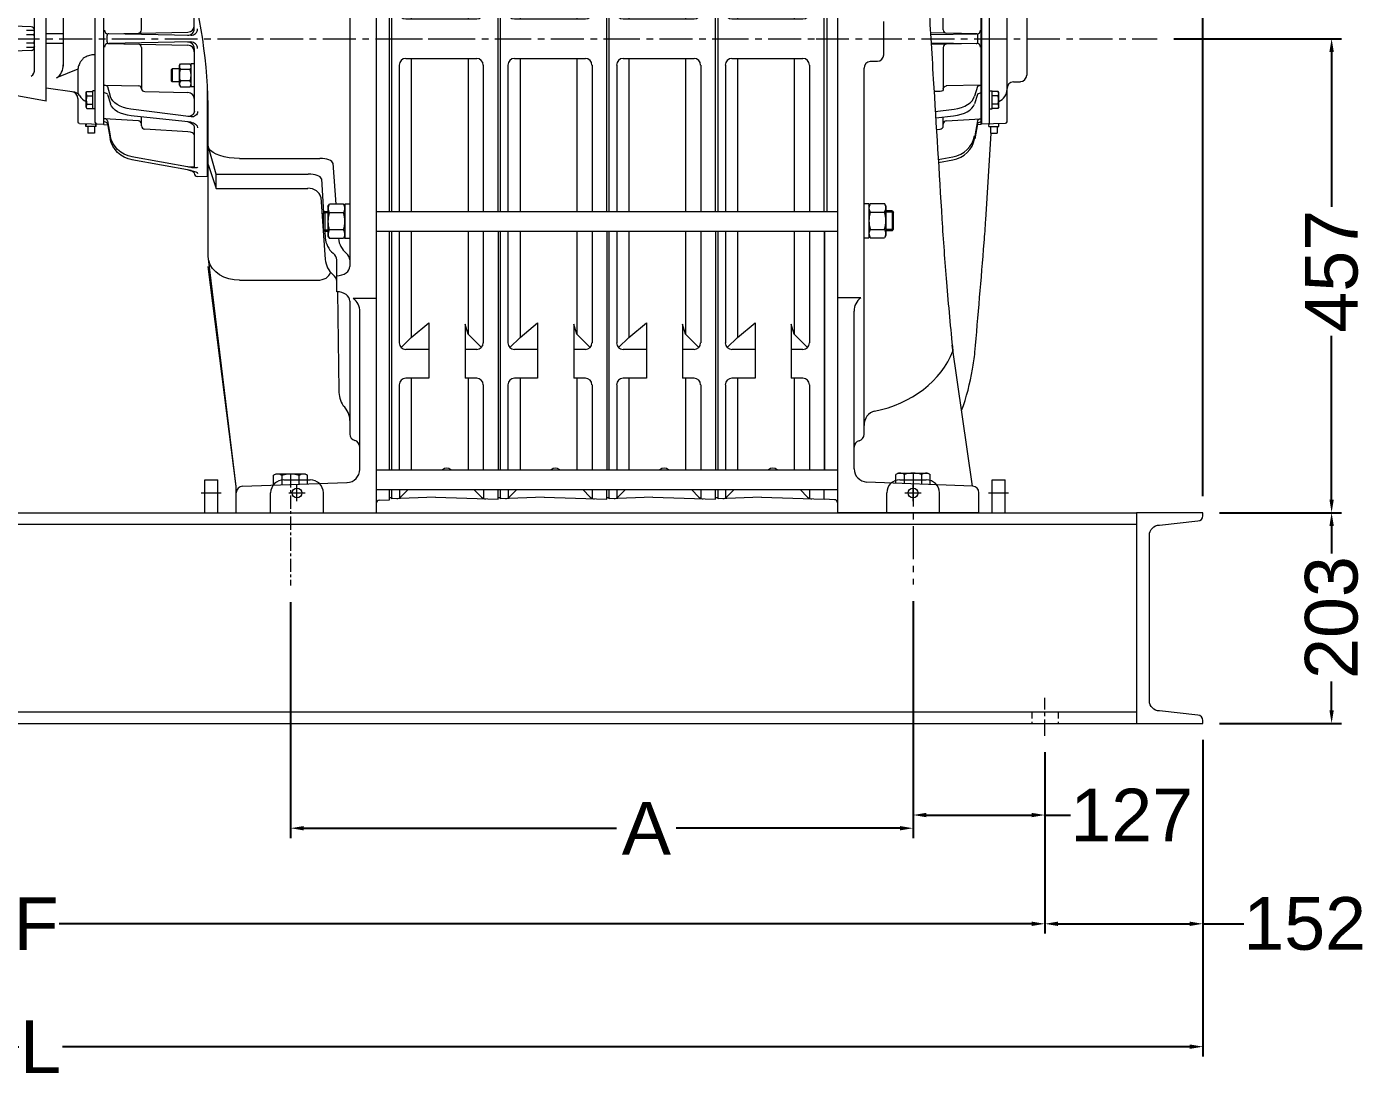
# Model space of a CAD drawing. Header units: millimetres. Extents: x -1229 to 6348, y -522 to 5252.
# Drawn here: x 1302 to 2593, y 589 to 1606 of the extents above; entities that cross this region are included whole.
import ezdxf

# ---------------------------------------------------------------- set-up
doc = ezdxf.new("R2010")
doc.units = ezdxf.units.MM
doc.header["$LTSCALE"] = 25.4
for name, pattern in [('CENTER', [2, 1.25, -0.25, 0.25, -0.25]), ('CENTERX2', [0.8, 0.5, -0.1, 0.1, -0.1]), ('HIDDEN', [0.375, 0.25, -0.125])]:
    doc.linetypes.add(name, pattern=pattern)
doc.layers.get('Defpoints').update_dxf_attribs({"lineweight": 5})
for name, color, linetype, lineweight in [('Center', 5, 'CENTER', 5), ('Centerline', 5, 'CENTERX2', 5), ('HID-HIDE', 6, 'HIDDEN', 5), ('Hidden', 3, 'HIDDEN', 5), ('OBJ', 7, 'Continuous', 5), ('TEXT', 104, 'Continuous', 5)]:
    doc.layers.add(name, color=color, linetype=linetype, lineweight=lineweight)
doc.styles.get("Standard").update_dxf_attribs({"font": 'arial.ttf'})
doc.dimstyles.new('STANDARD 2 PLCS$0', dxfattribs={"dimtxt": 25.4, "dimasz": 12.7, "dimexe": 9.525, "dimexo": 15.875, "dimgap": 5.08, "dimtad": 0, "dimzin": 4, "dimdsep": 46, "dimtxsty": 'Standard', "dimcen": 2.286, "dimaunit": 1, "dimadec": 0, "dimazin": 1, "dimtfac": 1, "dimtofl": 0, "dimtmove": 0, "dimatfit": 3, "dimfxl": 25.4, "dimtolj": 1, "dimtzin": 4, "dimarcsym": 0})

# ---------------------------------------------------------------- blocks, each defined once
blk = doc.blocks.new('mc8 p1 inlet side view')
at = {"color": 5, "linetype": 'CENTER', "lineweight": 5}
blk.add_line((-521.5, 0), (81, 0), dxfattribs=at)
at = {"lineweight": 5}
for p, q in [((-12.8, -166.7), (0, -166.7)), ((-12.8, -185.7), (0, -185.7)), ((-12.8, -415.8), (0, -415.8)), ((-12.8, -434.9), (0, -434.9)), ((-147.8, -457.2), (-12.8, -457.2))]:
    blk.add_line(p, q, dxfattribs=at)
at = {"layer": 'Centerline', "color": 5, "lineweight": 5}
blk.add_line((-95.4, -420.3), (-95.4, -527.5), dxfattribs=at)
at = {"layer": 'HID-HIDE', "lineweight": 5, "ltscale": 2}
for p, q in [((-292.3, -84.7), (-292.2, -81.9)), ((-283.1, -84.7), (-283.2, -82.2))]:
    blk.add_line(p, q, dxfattribs=at)
at = {"layer": 'HID-HIDE', "lineweight": 5}
for p, q in [((-63.4, -167.8), (-59.3, -167.8)), ((-63.4, -184.5), (-59.3, -184.5))]:
    blk.add_line(p, q, dxfattribs=at)
at = {"layer": 'OBJ', "lineweight": 5}
for p, q in [((-12.8, 448.4), (-12.8, -457.2)), ((-38.2, 219.6), (-38.2, -219.6)), ((0, -166.7), (0, 166.7)), ((-283.6, -80.7), (-283.6, 81.7)), ((-275.8, 82.6), (-275.8, -82.6)), ((-275.4, -82.8), (-275.4, 82.8)), ((-330.9, -60.2), (-330.9, 60.2)), ((-239, 8.6), (-239, 48.3)), ((-188.2, 9.6), (-188.2, 42.1)), ((-342.1, -30.3), (-342.1, 29.5)), ((-314.5, 25.2), (-314.5, -26.6)), ((-345.3, 11.3), (-362.8, 11.9)), ((-349.8, 8.2), (-342.8, 8.2)), ((-349.8, 4.1), (-342.8, 4.1)), ((-342.1, 7.1), (-342.8, 8.2)), ((-314.5, 4.8), (-330.9, 4.8)), ((-272.2, -3.2), (-272.2, 3.2)), ((-271.4, 4.8), (-194.4, 6.2)), ((-191.4, 3.2), (-270.6, 4.8)), ((-345.3, -11.3), (-362.8, -11.9)), ((-349.8, -4.1), (-342.8, -4.1)), ((-349.8, -8.2), (-342.8, -8.2)), ((-342.1, -7.1), (-342.8, -8.2)), ((-314.5, -4.8), (-330.9, -4.8)), ((-271.4, -4.8), (-194.4, -6.2)), ((-191.4, -3.2), (-270.6, -4.8)), ((-239, -8.6), (-239, -48.3)), ((-188.2, -9.6), (-188.2, -69.8)), ((-202.5, -25.8), (-201.6, -24.3)), ((-202.5, -44.8), (-202.5, -25.8)), ((-201.6, -24.3), (-192.2, -24.3)), ((-191.3, -25.8), (-192.2, -24.3)), ((-188.2, -24.2), (-191.3, -24.2)), ((-191.3, -46.4), (-191.3, -24.2)), ((-300.4, -29.4), (-320.9, -37.9)), ((-300.4, -29.4), (-300.4, -53)), ((-209.4, -29), (-210.4, -30)), ((-210.4, -30), (-210.4, -40.7)), ((-209.4, -29), (-209.4, -41.7)), ((-202.5, -29), (-209.4, -29)), ((-192.2, -29.8), (-201.6, -29.8)), ((-303.5, -51.7), (-330.9, -47.8)), ((-292.4, -51.9), (-291.7, -50.8)), ((-291.7, -50.8), (-286, -50.8)), ((-283.6, -50.4), (-286, -50.4)), ((-286, -67.8), (-286, -50.4)), ((-274.8, -44.8), (-242, -45.6)), ((-271.9, -46.1), (-269.2, -55.5)), ((-235.9, -50.9), (-194.4, -52)), ((-210.4, -40.7), (-209.4, -41.7)), ((-202.5, -41.7), (-209.4, -41.7)), ((-202.5, -44.8), (-201.6, -46.3)), ((-192.2, -40.8), (-201.6, -40.8)), ((-201.6, -46.3), (-192.2, -46.3)), ((-191.3, -44.8), (-192.2, -46.3)), ((-188.2, -46.4), (-191.3, -46.4)), ((-175.5, -133.2), (-175.5, -46.3)), ((-330.9, -60.2), (-360.7, -54.9)), ((-300.4, -57.6), (-300.4, -80.1)), ((-292.4, -66.2), (-292.4, -51.9)), ((-291.7, -55), (-286, -55)), ((-291.7, -63.2), (-286, -63.2)), ((-271.9, -53.7), (-269, -63)), ((-292.4, -66.2), (-291.7, -67.3)), ((-291.7, -67.3), (-286, -67.3)), ((-283.6, -67.8), (-286, -67.8)), ((-242, -79.2), (-274.8, -77.2)), ((-191.3, -75.4), (-249.3, -67.9)), ((-191.3, -80.6), (-248.9, -74.3)), ((-239, -84), (-239, -75.4)), ((-174.8, -209.7), (-174.8, -72.9)), ((-298.9, -81.7), (-275.8, -82.5)), ((-292.8, -84.7), (-292.7, -81.9)), ((-282.6, -84.7), (-292.8, -84.7)), ((-290.9, -84.7), (-290.9, -91.1)), ((-284.5, -84.7), (-284.5, -91.1)), ((-282.6, -84.7), (-282.7, -82.2)), ((-275.8, -82.6), (-275.4, -82.6)), ((-275.4, -82.8), (-271.7, -83)), ((-271.9, -79.2), (-269.2, -93.6)), ((-271.9, -82.2), (-269.2, -96.5)), ((-194.4, -89.8), (-235.9, -87.3)), ((-188.2, -85.5), (-188.2, -123.5)), ((-284.5, -91.1), (-290.9, -91.1)), ((-167.2, -130.6), (-174.8, -103.2)), ((-191.3, -124.3), (-248.4, -113.9)), ((-144.5, -115.6), (-67.1, -115.6)), ((-191.3, -127.2), (-248.4, -116.8)), ((-174.8, -121.4), (-167.2, -144.4)), ((-54.5, -120.2), (-51.6, -159.7)), ((-188.2, -129.4), (-188.2, -129.6)), ((-175.5, -133.2), (-185, -132.9)), ((-174.8, -133.3), (-175.5, -133.3)), ((-167.2, -130.6), (-78.3, -130.6)), ((-167.2, -144.4), (-167.2, -130.6)), ((-65.6, -135.3), (-63.5, -168)), ((-167.2, -144.4), (-78.6, -144.4)), ((-66.2, -152.8), (-61.9, -212.9)), ((-62.2, -166.7), (-63.7, -168.2)), ((-62.2, -166.7), (-62.2, -185.7)), ((-62.2, -166.7), (-59.3, -166.7)), ((-59.3, -161.9), (-58, -159.7)), ((-59.3, -161.9), (-59.3, -190.5)), ((-44.3, -159.7), (-58, -159.7)), ((-43.1, -161.9), (-44.3, -159.7)), ((-43.1, -159.7), (-43.1, -192.7)), ((-38.2, -159.7), (-43.1, -159.7)), ((-63.7, -184.2), (-63.7, -168.2)), ((-44.3, -167.9), (-58, -167.9)), ((-62.2, -185.7), (-63.7, -184.2)), ((-62.4, -185.5), (-62, -192)), ((-62.2, -185.7), (-59.3, -185.7)), ((-59.3, -190.5), (-58, -192.7)), ((-44.3, -184.4), (-58, -184.4)), ((-44.3, -192.7), (-58, -192.7)), ((-43.1, -190.5), (-44.3, -192.7)), ((-38.2, -192.7), (-43.1, -192.7)), ((0, -415.8), (0, -185.7)), ((-147.8, -431.8), (-174.8, -209.7)), ((-50.9, -244.1), (-50.9, -213.4)), ((-147.8, -431.8), (-174.8, -219.7)), ((-144.5, -233), (-69.3, -233)), ((-50.1, -244.2), (-48.9, -339.4)), ((-38.2, -253.1), (-38.2, -381.3)), ((-12.8, -250.6), (-35, -250.6)), ((-28.7, -415.4), (-28.7, -263.3)), ((-109.7, -419.9), (-111.9, -421.1)), ((-111.9, -430.5), (-111.9, -421.1)), ((-81.1, -419.9), (-109.7, -419.9)), ((-103.6, -430.3), (-103.6, -421.1)), ((-87.1, -429.7), (-87.1, -421.1)), ((-81.1, -419.9), (-78.9, -421.1)), ((-78.9, -429.4), (-78.9, -421.1)), ((-147.8, -457.2), (-147.8, -431.8)), ((-141.6, -431.6), (-41, -428.1)), ((0, -444.7), (0, -434.9)), ((-9.8, -445), (0, -444.7))]:
    blk.add_line(p, q, dxfattribs=at)
blk.add_lwpolyline([(-283.6, -15.4, 0.03046), (-286.9, -15.7, 0.042877), (-289.2, -16.2, 0.020364), (-293.4, -17.8, 0.058269), (-294.8, -18.6, 0.056736), (-295.5, -19.3, 0.016687), (-297.6, -21.9, 0.071281), (-299.3, -25.1, 0.057399), (-300.4, -29.4)], format="xyb", dxfattribs=at)
for centre, radius, start, end in [((-674.9, -72.9), 500.1, 0, 16.6658), ((-345.4, 8), 3.3, 0, 88), ((-345.8, 6.2), 3.65, 325.6158, 25.6158), ((-355.8, 0), 13.6, 342.412, 17.588), ((-271.5, 8.1), 3.3, 180, 271.0817), ((-270.6, 3.2), 1.6, 88.9023, 180), ((-242.3, 8.6), 3.3, 274.0305, 0), ((-194.5, 9.6), 6.35, 268.9183, 0), ((-194.5, 12.6), 6.35, 271.0817, 0), ((-191.3, 9.6), 6.35, 268.9022, 0), ((-194.5, 12.6), 6.35, 300, 0), ((-345.4, -8), 3.3, 272, 0), ((-345.8, -6.2), 3.65, 334.3842, 34.3842), ((-271.5, -8.1), 3.3, 88.9183, 180), ((-270.6, -3.2), 1.6, 180, 271.0978), ((-242.3, -8.6), 3.3, 0, 85.9695), ((-194.5, -9.6), 6.35, 0, 91.0817), ((-194.5, -12.6), 6.35, 0, 88.9183), ((-191.3, -9.6), 6.35, 0, 91.0978), ((-194.5, -12.6), 6.35, 0, 60), ((-329, -25.9), 14.5, 304.075, 2.7949), ((-197.6, -27.1), 4.87, 154.3842, 214.3842), ((-196.2, -27.1), 4.87, 325.6158, 25.6158), ((-349.6, -29.9), 7.53, 304.075, 2.7949), ((-184.3, -35.3), 18.2, 162.412, 197.588), ((-209.5, -35.3), 18.2, 342.412, 17.588), ((-306.8, -57.6), 6.35, 0, 82), ((-288.7, -52.9), 3.65, 154.3842, 214.3842), ((-197.6, -43.6), 4.87, 145.6158, 205.6158), ((-196.2, -43.6), 4.87, 334.3842, 34.3842), ((-304.3, -58), 6.35, 29.1572, 82), ((-287.7, -48.7), 12.7, 209.1572, 248.4077), ((-278.7, -59.1), 13.6, 162.412, 197.588), ((-288.7, -65.3), 3.65, 145.6158, 205.6158), ((-298.9, -80.1), 1.52, 180, 268), ((-282.1, -80.7), 1.52, 180, 268), ((-242.3, -82.4), 3.3, 0, 85.9695), ((-235.7, -84), 3.3, 180, 265.9695), ((-184.9, -129.6), 3.3, 180, 268), ((-52, -163.8), 7.3, 154.3842, 214.3842), ((-50.4, -163.8), 7.3, 325.6158, 25.6158), ((-32, -176.2), 27.3, 162.412, 197.588), ((-70.4, -176.2), 27.3, 342.412, 17.588), ((-40.5, -190.6), 21.5, 183.7157, 229.8145), ((-52, -188.6), 7.3, 145.6158, 205.6158), ((-27.8, -190.6), 21.5, 185.6217, 229.8145), ((-50.4, -188.6), 7.3, 334.3842, 34.3842), ((-40.5, -211.3), 21.5, 184.08, 229.4755), ((-43.2, -262.6), 14.5, 357.2039, 55.9233), ((-31.9, -381.3), 6.35, 180, 255.5268), ((-35.1, -393.6), 6.35, 359.9976, 75.5268), ((-107.8, -427.2), 7.3, 55.6158, 115.6158), ((-95.4, -447.2), 27.3, 72.412, 107.588), ((-83, -427.2), 7.3, 64.3842, 124.3842), ((-41.4, -415.4), 12.7, 272, 0), ((-141.4, -437.9), 6.35, 92, 180), ((-9.7, -448.2), 3.17, 92, 180)]:
    blk.add_arc(centre, radius, start, end, dxfattribs=at)
for centre, major_axis, ratio, start_param, end_param in [((-275, -45.6), (-3.1, 0.64), 0.268221, 3.33084, 4.720795), ((-242, -48.3), (3.07, 0), 0.864511, 0, 1.570796), ((-235.9, -48.3), (3.07, 0), 0.864511, 3.141593, 4.712389), ((-275, -53.2), (-3.11, 0.64), 0.264455, 3.350837, 4.720234), ((-194.5, -57.5), (-6.35, 0.16), 0.862791, 3.141593, 4.712389), ((-274.9, -79.4), (-3.05, 0.37), 0.725268, 3.38198, 4.768314), ((-274.9, -82.4), (-3.06, 0.37), 0.722533, 3.387375, 4.767172), ((-194.5, -92.3), (-6.35, 0.38), 0.405573, 3.141593, 4.712389), ((-67.1, -120.7), (-12.7, 0), 0.404436, 3.230092, 4.712389), ((-78.3, -135.7), (-12.7, 0), 0.404436, 3.230092, 4.712389), ((-78.6, -154.6), (12.6, 0), 0.815211, 0.178165, 1.570796), ((-76.3, -213.4), (-25.4, 0), 0.4995, 3.141593, 3.669266), ((-63.6, -213.4), (-25.4, 0), 0.4995, 3.141593, 3.669266), ((-69.3, -223.7), (12.7, 0), 0.732051, 4.712389, 6.09846), ((-76.3, -234.1), (25.4, 0), 0.4995, 0, 0.535196), ((-50.9, -219.6), (-12.7, 0), 0.707107, 1.570796, 3.141593), ((-50.9, -253.1), (12.7, 0), 0.707107, 0, 1.570796), ((-7.7, -340.4), (-41.1, 1.6), 0.781235, 0.016735, 0.486776), ((-63.6, -368.3), (25.4, 0), 0.846, 0, 0.726435)]:
    blk.add_ellipse(centre, major_axis=major_axis, ratio=ratio, start_param=start_param, end_param=end_param, dxfattribs=at)
at = {"layer": 'OBJ', "lineweight": 5, "extrusion": (0, 0, -1)}
for centre, major_axis, ratio, start_param, end_param in [((-244, -52.9), (-25.5, 0), 0.602662, -1.360946, -0.171812), ((-244, -60.7), (-25.3, 0), 0.549809, -1.375776, -0.170203), ((-193.8, -69.6), (-5.63, 0.72), 0.947603, 3.038184, 4.712389), ((-190.6, -70.1), (-5.63, 0.72), 0.947603, 3.038184, 4.712389), ((-195.1, -85.2), (-6.87, 0.75), 0.726675, 1.570796, 3.047877), ((-191.9, -85.6), (-6.87, 0.75), 0.726675, 1.570796, 3.047877), ((-244, -90.4), (-25.1, 4.7), 0.935161, 4.699785, 5.951591), ((-244, -93.3), (-25.1, 4.7), 0.935161, 4.699785, 5.951591), ((-144.5, -103.2), (30.3, 0), 0.406728, 1.570796, 2.918345), ((-194.3, -122.4), (-6.11, 1.11), 0.208345, 3.115076, 4.712389), ((-194.8, -128.3), (-6.64, 1.21), 0.248198, 1.570796, 3.099328), ((-191.1, -123), (-6.11, 1.11), 0.208345, 3.115076, 4.712389), ((-191.6, -128.8), (-6.64, 1.21), 0.248198, 1.570796, 3.099328), ((-144.5, -209.7), (30.3, 0), 0.769902, 1.570796, 2.955074)]:
    blk.add_ellipse(centre, major_axis=major_axis, ratio=ratio, start_param=start_param, end_param=end_param, dxfattribs=at)
blk = doc.blocks.new('mc8 intermediate side view')
at = {"lineweight": 5}
for p, q in [((0, 434.9), (106.9, 434.9)), ((0, 415.8), (106.9, 415.8)), ((0, 185.7), (106.9, 185.7)), ((0, 166.7), (106.9, 166.7)), ((0, -166.7), (106.9, -166.7)), ((0, -185.7), (106.9, -185.7)), ((0, -415.8), (106.9, -415.8)), ((0, -434.9), (106.9, -434.9))]:
    blk.add_line(p, q, dxfattribs=at)
at = {"color": 5, "linetype": 'CENTER', "lineweight": 5}
blk.add_line((0, 0), (117.7, 0), dxfattribs=at)
at = {"layer": 'OBJ', "lineweight": 5}
for p, q in [((44.3, 442.2), (2.3, 443.7)), ((2.3, 434.9), (2.3, 443.7)), ((9.5, 434.9), (9.5, 442.9)), ((18, 434.9), (11.1, 441.7)), ((44.3, 442.2), (104.6, 444.3)), ((81.4, 434.9), (88.6, 442.1)), ((90.5, 434.9), (90.5, 443.3)), ((104.6, 444.3), (104.6, 434.9)), ((2.3, 185.7), (2.3, 415.8)), ((9.4, 415.8), (9.4, 333.8)), ((21, 415.8), (21, 327.5)), ((75.8, 327.5), (75.8, 415.8)), ((90.4, 333.8), (90.4, 415.8)), ((104.6, 185.7), (104.6, 415.8)), ((38, 327.5), (15.7, 327.5)), ((38, 274), (38, 327.5)), ((72.9, 275.3), (72.9, 327.5)), ((84, 327.5), (72.9, 327.5)), ((11.2, 297.8), (21, 288.1)), ((38, 299.7), (15.7, 299.7)), ((84, 299.7), (72.9, 299.7)), ((88.5, 297.8), (75.8, 285.1)), ((9.4, 293.3), (9.4, 185.7)), ((21, 288.1), (21, 185.7)), ((21, 288.1), (38, 274)), ((75.8, 285.1), (72.9, 275.3)), ((75.8, 285.1), (75.8, 185.7)), ((90.4, 293.3), (90.4, 185.7)), ((2.3, -166.7), (2.3, 166.7)), ((9.4, 166.7), (9.4, 25.4)), ((21, 166.7), (21, 19.1)), ((75.8, 166.7), (75.8, 19.1)), ((90.4, 166.7), (90.4, 25.4)), ((104.6, -166.7), (104.6, 166.7)), ((15.7, 19.1), (84, 19.1)), ((9.4, -25.4), (9.4, -166.7)), ((15.7, -19), (84, -19)), ((21, -19), (21, -166.7)), ((75.8, -19), (75.8, -166.7)), ((90.4, -25.4), (90.4, -166.7)), ((2.3, -415.8), (2.3, -185.7)), ((9.4, -185.7), (9.4, -293.3)), ((21, -185.7), (21, -288.1)), ((75.8, -185.7), (75.8, -285.1)), ((90.4, -185.7), (90.4, -293.3)), ((104.6, -185.7), (104.6, -415.8)), ((21, -288.1), (38, -274)), ((38, -274), (38, -327.5)), ((72.9, -275.3), (72.9, -327.5)), ((75.8, -285.1), (72.9, -275.3)), ((11.2, -297.8), (21, -288.1)), ((88.5, -297.8), (75.8, -285.1)), ((38, -299.7), (15.7, -299.7)), ((84, -299.7), (72.9, -299.7)), ((9.4, -333.8), (9.4, -415.8)), ((38, -327.5), (15.7, -327.5)), ((21, -327.5), (21, -415.8)), ((84, -327.5), (72.9, -327.5)), ((75.8, -327.5), (75.8, -415.8)), ((90.4, -333.8), (90.4, -415.8)), ((2.3, -443.7), (2.3, -434.9)), ((9.5, -434.9), (9.5, -442.9)), ((18, -434.9), (11.1, -441.7)), ((81.4, -434.9), (88.6, -442.1)), ((90.5, -434.9), (90.5, -443.3)), ((104.6, -444.3), (104.6, -434.9)), ((44.3, -442.2), (2.3, -443.7)), ((44.3, -442.2), (104.6, -444.3))]:
    blk.add_line(p, q, dxfattribs=at)
for centre, start, end in [((93.1, 437.6), 92, 135), ((55.1, 420.6), 229.2279, 310.7721), ((15.7, 333.8), 180, 270), ((84, 333.8), 270, 0), ((15.7, 293.3), 90, 180), ((84, 293.3), 0, 90), ((15.7, 25.4), 180, 270), ((84, 25.4), 270, 0), ((15.7, -25.4), 90, 180), ((84, -25.4), 0, 90), ((15.7, -293.3), 180, 270), ((84, -293.3), 270, 0), ((15.7, -333.8), 90, 180), ((84, -333.8), 0, 90), ((55.1, -420.6), 49.2279, 130.7721), ((6.7, -437.2), 272, 315), ((93.1, -437.6), 225, 268)]:
    blk.add_arc(centre, 6.35, start, end, dxfattribs=at)
blk.add_ellipse((1.1, 442.2), major_axis=(-1.14, 0), ratio=0.666667, start_param=3.141593, end_param=6.283185, dxfattribs=at)
at = {"layer": 'OBJ', "lineweight": 5, "extrusion": (0, 0, -1)}
blk.add_ellipse((1.1, -442.2), major_axis=(-1.14, 0), ratio=0.666667, start_param=3.141593, end_param=6.283185, dxfattribs=at)
blk = doc.blocks.new('mc8 p1 disch side view')
at = {"color": 5, "linetype": 'CENTER', "lineweight": 5}
for p, q in [((-10.4, 0), (318.5, 0)), ((83.1, -419.4), (83.1, -526.6))]:
    blk.add_line(p, q, dxfattribs=at)
at = {"lineweight": 5}
for p, q in [((-0.2, -166.7), (10.4, -166.7)), ((-0.2, -185.7), (10.4, -185.7)), ((-0.2, -415.8), (10.4, -415.8)), ((-0.2, -434.9), (10.4, -434.9)), ((146.6, -457.2), (10.4, -457.2))]:
    blk.add_line(p, q, dxfattribs=at)
at = {"layer": 'HID-HIDE', "lineweight": 5}
for p, q in [((64.1, -167.3), (56.9, -167.3)), ((64.1, -184), (56.9, -184))]:
    blk.add_line(p, q, dxfattribs=at)
at = {"layer": 'OBJ', "lineweight": 5}
for p, q in [((10.4, 444.3), (10.4, -457.2)), ((0, 166.7), (0, -166.7)), ((148.7, -82.8), (148.7, 82.8)), ((149, 82.6), (149, -82.5)), ((156.9, -80.7), (156.9, 81.7)), ((112.2, 8.6), (112.2, 48.3)), ((173.7, -80.1), (173.7, 48.7)), ((192.7, 35.1), (192.7, -35.1)), ((54.9, -15.5), (54.9, 16.6)), ((144.7, 4.8), (99.9, 5.6)), ((100, 3.9), (143.9, 4.8)), ((145.5, -3.2), (145.5, 3.2)), ((100.4, -3.9), (143.9, -4.8)), ((144.7, -4.8), (100.5, -5.6)), ((112.2, -8.6), (112.2, -48.3)), ((48.7, -21.9), (41.9, -22.1)), ((35.8, -28.5), (35.8, -381.6)), ((109.2, -50.9), (103.3, -51.1)), ((148.1, -44.8), (115.1, -45.6)), ((145.2, -46.1), (142.4, -55.5)), ((156.9, -50.4), (159.3, -50.4)), ((159.3, -67.8), (159.3, -50.4)), ((165, -50.8), (159.3, -50.8)), ((165.7, -51.9), (165, -50.8)), ((179.8, -41.7), (186.6, -41.5)), ((145.2, -53.7), (142.2, -63)), ((165, -55), (159.3, -55)), ((165, -63.2), (159.3, -63.2)), ((165.7, -66.2), (165.7, -51.9)), ((104.5, -70.3), (122.6, -67.9)), ((104.9, -76.2), (122.2, -74.3)), ((112.2, -84), (112.2, -75.4)), ((115.3, -79.2), (148.1, -77.2)), ((156.9, -67.8), (159.3, -67.8)), ((165, -67.3), (159.3, -67.3)), ((165.7, -66.2), (165, -67.3)), ((105.6, -87.5), (109.2, -87.3)), ((145.2, -79.2), (142.5, -93.6)), ((145.2, -82.2), (142.5, -96.5)), ((148.7, -82.8), (145, -83)), ((149, -82.5), (148.7, -82.5)), ((172.2, -81.7), (149, -82.5)), ((156.2, -84.7), (156.3, -82.2)), ((156.2, -84.7), (165.7, -84.7)), ((157.8, -84.7), (157.8, -91.1)), ((164.2, -84.7), (164.2, -91.1)), ((164.4, -84.7), (164.6, -84.8)), ((165.7, -84.7), (165.7, -81.9)), ((157.8, -91.1), (164.2, -91.1)), ((107.3, -116.5), (121.4, -113.9)), ((107.5, -119.4), (121.4, -116.9)), ((35.8, -159.1), (40.6, -159.1)), ((40.6, -161.3), (41.9, -159.1)), ((40.6, -159.1), (40.6, -192.1)), ((41.9, -159.1), (55.6, -159.1)), ((41.9, -167.4), (55.6, -167.4)), ((56.9, -161.3), (55.6, -159.1)), ((56.9, -161.3), (56.9, -189.9)), ((62.9, -166.1), (56.9, -166.1)), ((62.9, -166.1), (64.4, -167.6)), ((62.9, -166.1), (62.9, -185.2)), ((64.4, -183.6), (64.4, -167.6)), ((-2.4, -185.7), (-2.4, -415.8)), ((35.8, -192.1), (40.6, -192.1)), ((40.6, -189.9), (41.9, -192.1)), ((41.9, -183.9), (55.6, -183.9)), ((41.9, -192.1), (55.6, -192.1)), ((56.9, -189.9), (55.6, -192.1)), ((62.9, -185.2), (56.9, -185.2)), ((62.9, -185.2), (64.4, -183.6)), ((32.6, -250.1), (10.4, -250.1)), ((26.3, -414.9), (26.3, -262.8)), ((140.5, -431.6), (120.8, -295.6)), ((68.8, -419), (66.6, -420.3)), ((66.6, -428.5), (66.6, -420.3)), ((68.8, -419), (97.4, -419)), ((74.9, -428.8), (74.9, -420.3)), ((91.4, -429.4), (91.4, -420.3)), ((97.4, -419), (99.6, -420.3)), ((99.6, -429.7), (99.6, -420.3)), ((140.5, -431.6), (38.5, -427.6)), ((146.6, -457.2), (146.6, -437.9)), ((7.3, -444.7), (-2.4, -444.3))]:
    blk.add_line(p, q, dxfattribs=at)
for points in [[(89.2, 184.1, -0.001333), (89.7, 175.1, -0.000057), (98.1, 34.8, 0.000233), (100.2, 0.5, 0.000175), (102.6, -39, 0.000051), (110.9, -174.1, 0.005285), (115.3, -235, 0.004801), (121.4, -301.4, 0.046519)], [(129.9, -358.6, 0.046591), (140.4, -318.8, 0.025876), (142.7, -302.5, 0.001144), (151.7, -196.6, 0.005517), (153.2, -174.6), (158.3, -91.1)]]:
    blk.add_lwpolyline(points, format="xyb", dxfattribs=at)
for centre, radius, start, end in [((115.5, 8.6), 3.3, 180, 265.9695), ((143.9, 3.2), 1.6, 0, 91.0977), ((144.8, 8.1), 3.3, 268.9183, 0), ((115.5, -8.6), 3.3, 94.0305, 180), ((143.9, -3.2), 1.6, 268.9022, 0), ((144.8, -8.1), 3.3, 0, 91.0817), ((42.2, -28.5), 6.35, 92, 180), ((48.5, -15.5), 6.35, 272, 0), ((186.4, -35.1), 6.35, 272, 0), ((162, -52.9), 3.65, 325.6158, 25.6158), ((161, -48.7), 12.7, 291.5923, 0), ((180, -48.1), 6.35, 92, 180), ((152, -59.1), 13.6, 342.412, 17.588), ((162, -65.3), 3.65, 334.3842, 34.3842), ((108.9, -84), 3.3, 274.0305, 0), ((115.5, -82.4), 3.3, 94.0305, 180), ((155.4, -80.7), 1.52, 272, 0), ((172.2, -80.1), 1.52, 272, 0), ((47.9, -163.3), 7.3, 154.3842, 214.3842), ((67.9, -175.6), 27.3, 162.412, 197.588), ((49.6, -163.3), 7.3, 325.6158, 25.6158), ((29.6, -175.6), 27.3, 342.412, 17.588), ((47.9, -188), 7.3, 145.6158, 205.6158), ((49.6, -188), 7.3, 334.3842, 34.3842), ((40.8, -262.1), 14.5, 124.0733, 182.7937), ((29.5, -381.6), 6.35, 284.4817, 0), ((32.6, -393.9), 6.35, 104.4817, 179.9976), ((39, -414.9), 12.7, 180, 268), ((70.8, -426.3), 7.3, 55.6158, 115.6158), ((83.1, -446.3), 27.3, 72.412, 107.588), ((95.5, -426.3), 7.3, 64.3842, 124.3842), ((140.3, -437.9), 6.35, 0, 88), ((7.2, -447.8), 3.17, 0, 88), ((7.2, -447.8), 3.17, 0, 40.5358)]:
    blk.add_arc(centre, radius, start, end, dxfattribs=at)
at = {"layer": 'OBJ', "lineweight": 5, "extrusion": (0, 0, -1)}
for centre, major_axis, ratio, start_param, end_param in [((109.2, -48.3), (-3.07, 0), 0.864511, 3.141593, 4.712389), ((115.3, -48.3), (-3.07, 0), 0.864511, 0, 1.570796), ((148.2, -45.6), (3.1, 0.64), 0.268221, 3.33084, 4.720795), ((148.2, -53.2), (3.11, 0.64), 0.264455, 3.350837, 4.720234), ((148.2, -79.4), (3.05, 0.37), 0.725268, 3.38198, 4.768314), ((148.2, -82.4), (3.06, 0.37), 0.722533, 3.387375, 4.767172)]:
    blk.add_ellipse(centre, major_axis=major_axis, ratio=ratio, start_param=start_param, end_param=end_param, dxfattribs=at)
at = {"layer": 'OBJ', "lineweight": 5}
for centre, major_axis, ratio, start_param, end_param in [((117.3, -60.7), (25.3, 0), 0.549809, -1.375776, -0.170203), ((117.3, -52.9), (-25.5, 0), 0.602662, 1.780646, 2.96978), ((117.3, -90.4), (25.1, 4.7), 0.935161, 4.699785, 5.951591), ((117.3, -93.3), (25.1, 4.7), 0.935161, 4.699785, 5.951591), ((32.6, -286.1), (91.7, 20.1), 0.791898, 4.685207, 5.808707), ((48.5, -373.2), (0, 14.3), 0.886835, 0.196529, 1.570796)]:
    blk.add_ellipse(centre, major_axis=major_axis, ratio=ratio, start_param=start_param, end_param=end_param, dxfattribs=at)
blk = doc.blocks.new('*D74')
at = {"layer": 'Defpoints', "color": 0, "transparency": 16777216}
for p in [(404, 922.5), (2283.6, 922.5), (2283.6, 741.2)]:
    blk.add_point(p, dxfattribs=at)
at = {"layer": 'TEXT', "color": 0, "lineweight": -2, "transparency": 16777216}
for p, q in [((404, 906.6), (404, 731.7)), ((2283.6, 906.6), (2283.6, 731.7)), ((416.7, 741.2), (1289.1, 741.2)), ((2270.9, 741.2), (1333.5, 741.2))]:
    blk.add_line(p, q, dxfattribs=at)
at = {"layer": 'TEXT', "color": 0, "transparency": 16777216}
for points in [[(416.7, 743.3), (416.7, 739.1), (404, 741.2)], [(2270.9, 743.3), (2270.9, 739.1), (2283.6, 741.2)]]:
    blk.add_solid(points, dxfattribs=at)
at = {"layer": 'TEXT', "color": 0, "lineweight": 5, "transparency": 16777216, "insert": (1311.3, 741.2), "char_height": 50.8, "attachment_point": 5}
blk.add_mtext('\\A1;F', dxfattribs=at)
blk = doc.blocks.new('*D75')
at = {"layer": 'Defpoints', "color": 0, "transparency": 16777216}
for p in [(251.6, 934.5), (2436, 934.5), (2436, 622.7)]:
    blk.add_point(p, dxfattribs=at)
at = {"layer": 'TEXT', "color": 0, "lineweight": -2, "transparency": 16777216}
for p, q in [((251.6, 918.6), (251.6, 613.2)), ((2436, 918.6), (2436, 613.2)), ((264.3, 622.7), (1294.7, 622.7)), ((2423.3, 622.7), (1336.6, 622.7))]:
    blk.add_line(p, q, dxfattribs=at)
at = {"layer": 'TEXT', "color": 0, "transparency": 16777216}
for points in [[(264.3, 624.8), (264.3, 620.6), (251.6, 622.7)], [(2423.3, 624.8), (2423.3, 620.6), (2436, 622.7)]]:
    blk.add_solid(points, dxfattribs=at)
at = {"layer": 'TEXT', "color": 0, "lineweight": 5, "transparency": 16777216, "insert": (1315.6, 622.7), "char_height": 50.8, "attachment_point": 5}
blk.add_mtext('\\A1;L', dxfattribs=at)
blk = doc.blocks.new('*D78')
at = {"layer": 'Defpoints', "color": 0, "linetype": 'Continuous', "ltscale": 3, "transparency": 16777216}
for p in [(2436, 1137.7), (2560, 1137.7), (2436, 934.5)]:
    blk.add_point(p, dxfattribs=at)
at = {"layer": 'TEXT', "color": 0, "linetype": 'Continuous', "lineweight": -2, "ltscale": 3, "transparency": 16777216}
for p, q in [((2451.9, 1137.7), (2569.5, 1137.7)), ((2560, 1125), (2560, 1098.3)), ((2560, 947.2), (2560, 975)), ((2451.9, 934.5), (2569.5, 934.5))]:
    blk.add_line(p, q, dxfattribs=at)
at = {"layer": 'TEXT', "color": 0, "linetype": 'Continuous', "ltscale": 3, "transparency": 16777216}
for points in [[(2557.9, 1125), (2562.1, 1125), (2560, 1137.7)], [(2557.9, 947.2), (2562.1, 947.2), (2560, 934.5)]]:
    blk.add_solid(points, dxfattribs=at)
at = {"layer": 'TEXT', "color": 0, "linetype": 'Continuous', "lineweight": 5, "ltscale": 3, "transparency": 16777216, "insert": (2560, 1036.6), "char_height": 50.8, "attachment_point": 5, "rotation": 90}
blk.add_mtext('\\A1;203', dxfattribs=at)
blk = doc.blocks.new('*D79')
at = {"layer": 'Defpoints', "color": 0, "linetype": 'Continuous', "ltscale": 3, "transparency": 16777216}
for p in [(1556.5, 1067.4), (2156.6, 1068.3), (2156.6, 833.4)]:
    blk.add_point(p, dxfattribs=at)
at = {"layer": 'TEXT', "color": 0, "linetype": 'Continuous', "lineweight": -2, "ltscale": 3, "transparency": 16777216}
for p, q in [((1556.5, 1051.5), (1556.5, 823.9)), ((2156.6, 1052.4), (2156.6, 823.9)), ((1569.2, 833.4), (1870.7, 833.4)), ((2143.9, 833.4), (1928.3, 833.4))]:
    blk.add_line(p, q, dxfattribs=at)
at = {"layer": 'TEXT', "color": 0, "linetype": 'Continuous', "ltscale": 3, "transparency": 16777216}
for points in [[(1569.2, 835.5), (1569.2, 831.3), (1556.5, 833.4)], [(2143.9, 835.5), (2143.9, 831.3), (2156.6, 833.4)]]:
    blk.add_solid(points, dxfattribs=at)
at = {"layer": 'TEXT', "color": 0, "linetype": 'Continuous', "lineweight": 5, "ltscale": 3, "transparency": 16777216, "insert": (1899.5, 833.4), "char_height": 50.8, "attachment_point": 5}
blk.add_mtext('\\A1;A', dxfattribs=at)
blk = doc.blocks.new('*D80')
at = {"layer": 'Defpoints', "color": 0, "linetype": 'Continuous', "ltscale": 3, "transparency": 16777216}
for p in [(2392, 1594.9), (2560, 1594.9), (2436, 1137.7)]:
    blk.add_point(p, dxfattribs=at)
at = {"layer": 'TEXT', "color": 0, "linetype": 'Continuous', "lineweight": -2, "ltscale": 3, "transparency": 16777216}
for p, q in [((2407.8, 1594.9), (2569.5, 1594.9)), ((2560, 1582.2), (2560, 1432.8)), ((2560, 1150.4), (2560, 1308.3)), ((2451.9, 1137.7), (2569.5, 1137.7))]:
    blk.add_line(p, q, dxfattribs=at)
at = {"layer": 'TEXT', "color": 0, "linetype": 'Continuous', "ltscale": 3, "transparency": 16777216}
for points in [[(2557.9, 1582.2), (2562.1, 1582.2), (2560, 1594.9)], [(2557.9, 1150.4), (2562.1, 1150.4), (2560, 1137.7)]]:
    blk.add_solid(points, dxfattribs=at)
at = {"layer": 'TEXT', "color": 0, "linetype": 'Continuous', "lineweight": 5, "ltscale": 3, "transparency": 16777216, "insert": (2560, 1370.6), "char_height": 50.8, "attachment_point": 5, "rotation": 90}
blk.add_mtext('\\A1;457', dxfattribs=at)
blk = doc.blocks.new('*D89')
at = {"color": 0, "lineweight": -2, "transparency": 16777216}
for p, q in [((2156.6, 1052.4), (2156.6, 836.6)), ((2283.6, 906.6), (2283.6, 836.6)), ((2169.3, 846.1), (2270.9, 846.1)), ((2283.6, 846.1), (2308.4, 846.1))]:
    blk.add_line(p, q, dxfattribs=at)
at = {"color": 0, "transparency": 16777216}
for points in [[(2169.3, 848.2), (2169.3, 844), (2156.6, 846.1)], [(2270.9, 848.2), (2270.9, 844), (2283.6, 846.1)]]:
    blk.add_solid(points, dxfattribs=at)
at = {"layer": 'Defpoints', "color": 0, "transparency": 16777216}
for p in [(2156.6, 1068.3), (2283.6, 922.5), (2283.6, 846.1)]:
    blk.add_point(p, dxfattribs=at)
at = {"color": 0, "lineweight": 5, "transparency": 16777216, "insert": (2367.3, 846.1), "char_height": 50.8, "attachment_point": 5}
blk.add_mtext('\\A1;127', dxfattribs=at)
blk = doc.blocks.new('*D71')
at = {"color": 0, "lineweight": -2, "transparency": 16777216}
for p, q in [((2180.4, 2144.6), (2180.4, 2229.6)), ((2436, 1153.6), (2436, 2229.6)), ((2193.1, 2220), (2246.8, 2220)), ((2423.3, 2220), (2370, 2220))]:
    blk.add_line(p, q, dxfattribs=at)
at = {"color": 0, "transparency": 16777216}
for points in [[(2193.1, 2222.2), (2193.1, 2217.9), (2180.4, 2220)], [(2423.3, 2222.2), (2423.3, 2217.9), (2436, 2220)]]:
    blk.add_solid(points, dxfattribs=at)
at = {"layer": 'Defpoints', "color": 0, "transparency": 16777216}
for p in [(2436, 2220), (2180.4, 2128.7), (2436, 1137.7)]:
    blk.add_point(p, dxfattribs=at)
at = {"color": 0, "lineweight": 5, "transparency": 16777216, "insert": (2308.4, 2220), "char_height": 50.8, "attachment_point": 5}
blk.add_mtext('\\A1;256', dxfattribs=at)
blk = doc.blocks.new('*D90')
at = {"color": 0, "lineweight": -2, "transparency": 16777216}
for p, q in [((2436, 918.6), (2436, 731.7)), ((2283.6, 906.6), (2283.6, 731.7)), ((2296.3, 741.2), (2423.3, 741.2)), ((2436, 741.2), (2475.4, 741.2))]:
    blk.add_line(p, q, dxfattribs=at)
at = {"color": 0, "transparency": 16777216}
for points in [[(2296.3, 743.3), (2296.3, 739.1), (2283.6, 741.2)], [(2423.3, 743.3), (2423.3, 739.1), (2436, 741.2)]]:
    blk.add_solid(points, dxfattribs=at)
at = {"layer": 'Defpoints', "color": 0, "transparency": 16777216}
for p in [(2436, 934.5), (2283.6, 922.5), (2436, 741.2)]:
    blk.add_point(p, dxfattribs=at)
at = {"color": 0, "lineweight": 5, "transparency": 16777216, "insert": (2534, 741.2), "char_height": 50.8, "attachment_point": 5}
blk.add_mtext('\\A1;152', dxfattribs=at)

msp = doc.modelspace()

# ---------------------------------------------------------------- linework, layer by layer
at = {"linetype": 'Continuous', "lineweight": 5}
for p, q in [((1473.83, 1137.699), (1473.83, 1169.449)), ((1473.83, 1169.449), (1486.53, 1169.449)), ((1486.53, 1137.699), (1486.53, 1169.449)), ((1550.03, 1169.449), (1575.431, 1169.449)), ((2143.882, 1169.449), (2169.283, 1169.449)), ((2232.783, 1137.699), (2232.783, 1169.449)), ((2232.783, 1169.449), (2245.483, 1169.449)), ((2245.483, 1137.699), (2245.483, 1169.449)), ((1537.33, 1137.699), (1537.33, 1156.749)), ((1588.131, 1137.699), (1588.131, 1156.749)), ((2131.182, 1137.699), (2131.182, 1156.749)), ((2181.983, 1137.699), (2181.983, 1156.749))]:
    msp.add_line(p, q, dxfattribs=at)
at = {"lineweight": 5}
for p, q in [((315.646, 1137.699), (2371.919, 1137.699)), ((315.646, 1126.65), (2371.919, 1126.65)), ((315.646, 945.548), (2371.919, 945.548)), ((315.646, 934.499), (2371.919, 934.499))]:
    msp.add_line(p, q, dxfattribs=at)
at = {"color": 7, "lineweight": 5}
msp.add_lwpolyline([(2431.028, 942.364), (2394.241, 946.453, -0.41421356), (2384.332, 956.363), (2384.332, 1115.835, -0.41421356), (2394.241, 1125.745), (2431.028, 1129.834, 0.41421356), (2435.983, 1134.789), (2435.983, 1137.699), (2371.919, 1137.699), (2371.919, 934.499), (2435.983, 934.499), (2435.983, 937.409, 0.41421356)], format="xyb", close=True, dxfattribs=at)
at = {"linetype": 'Continuous', "lineweight": 5}
for centre in [(1562.731, 1156.749), (2156.583, 1156.749)]:
    msp.add_circle(centre, 4.763, dxfattribs=at)
for centre, start, end in [((1550.03, 1156.749), 90, 180), ((1575.431, 1156.749), 360, 90), ((2143.882, 1156.749), 90, 180), ((2169.283, 1156.749), 360, 90)]:
    msp.add_arc(centre, 12.7, start, end, dxfattribs=at)
at = {"layer": 'Center', "linetype": 'Continuous', "lineweight": 5}
for p, q in [((1562.731, 1148.812), (1562.731, 1164.687)), ((2156.583, 1148.812), (2156.583, 1164.687)), ((1470.36, 1156.749), (1489.708, 1156.749)), ((1554.793, 1156.749), (1570.668, 1156.749)), ((2148.645, 1156.749), (2164.52, 1156.749)), ((2229.312, 1156.749), (2248.66, 1156.749))]:
    msp.add_line(p, q, dxfattribs=at)
at = {"layer": 'Centerline', "linetype": 'CENTER', "lineweight": 5, "ltscale": 0.5}
msp.add_line((2283.583, 922.498), (2283.583, 959.074), dxfattribs=at)
at = {"layer": 'Hidden', "color": 7, "lineweight": 5}
for p, q in [((2270.883, 945.548), (2270.883, 934.499)), ((2270.883, 945.548), (2270.883, 934.499)), ((2296.283, 945.548), (2296.283, 934.499)), ((2296.283, 945.548), (2296.283, 934.499))]:
    msp.add_line(p, q, dxfattribs=at)

# ---------------------------------------------------------------- block references
at = {"color": 7, "lineweight": 5}
for name, p in [('mc8 p1 inlet side view', (1651.924, 1594.899)), ('mc8 p1 disch side view', (2073.455, 1594.899)), ('mc8 intermediate side view', (1651.924, 1594.899)), ('mc8 intermediate side view', (1756.699, 1594.899)), ('mc8 intermediate side view', (1861.474, 1594.899)), ('mc8 intermediate side view', (1966.249, 1594.899))]:
    msp.add_blockref(name, p, dxfattribs=at)

# ---------------------------------------------------------------- dimensions: what is measured, and where the dimension line sits
at = {"lineweight": 5}
for base, p1, p2, picture, middle in [((2435.983, 2220.042), (2180.434, 2128.697), (2435.983, 1137.699), '*D71', (2308.397, 2220.042)), ((2283.583, 846.111), (2156.583, 1068.276), (2283.583, 922.498), '*D89', (2367.254, 846.111)), ((2435.983, 741.181), (2283.583, 922.498), (2435.983, 934.499), '*D90', (2533.978, 741.181))]:
    dim = msp.add_linear_dim(base=base, p1=p1, p2=p2, dimstyle='STANDARD 2 PLCS$0', override={"dimscale": 1, "dimtxt": 50.8, "dimdec": 0, "dimpost": '\\X'}, dxfattribs=at)
    dim.commit()
    dim.dimension.update_dxf_attribs({"geometry": picture, "text_midpoint": middle, "dimtype": 160})
at = {"layer": 'TEXT', "color": 7, "linetype": 'Continuous', "lineweight": 5, "ltscale": 3}
for base, p1, p2, picture, middle in [((2560.007, 1594.899), (2435.983, 1137.699), (2391.951, 1594.899), '*D80', (2560.007, 1370.551)), ((2560.007, 1137.699), (2435.983, 934.499), (2435.983, 1137.699), '*D78', (2560.007, 1036.641))]:
    dim = msp.add_linear_dim(base=base, p1=p1, p2=p2, angle=90, dimstyle='STANDARD 2 PLCS$0', override={"dimscale": 1, "dimtxt": 50.8, "dimdec": 0, "dimpost": '\\X'}, dxfattribs=at)
    dim.commit()
    dim.dimension.update_dxf_attribs({"geometry": picture, "text_midpoint": middle, "dimtype": 160})
dim = msp.add_linear_dim(base=(2156.583, 833.416), p1=(1556.547, 1067.358), p2=(2156.583, 1068.276), text='A', dimstyle='STANDARD 2 PLCS$0', override={"dimscale": 1, "dimtxt": 50.8, "dimpost": '\\X'}, dxfattribs=at)
dim.commit()
dim.dimension.update_dxf_attribs({"geometry": '*D79', "text_midpoint": (1899.463, 833.416), "dimtype": 160})
at = {"layer": 'TEXT', "color": 7, "lineweight": 5}
for base, p1, p2, text, picture, middle in [((2435.983, 622.708), (251.583, 934.499), (2435.983, 934.499), 'L', '*D75', (1315.625, 622.708)), ((2283.583, 741.181), (403.983, 922.498), (2283.583, 922.498), 'F', '*D74', (1311.269, 741.181))]:
    dim = msp.add_linear_dim(base=base, p1=p1, p2=p2, text=text, dimstyle='STANDARD 2 PLCS$0', override={"dimscale": 1, "dimtxt": 50.8, "dimpost": '\\X'}, dxfattribs=at)
    dim.commit()
    dim.dimension.update_dxf_attribs({"geometry": picture, "text_midpoint": middle, "dimtype": 160})

doc.saveas('drawing.dxf')
